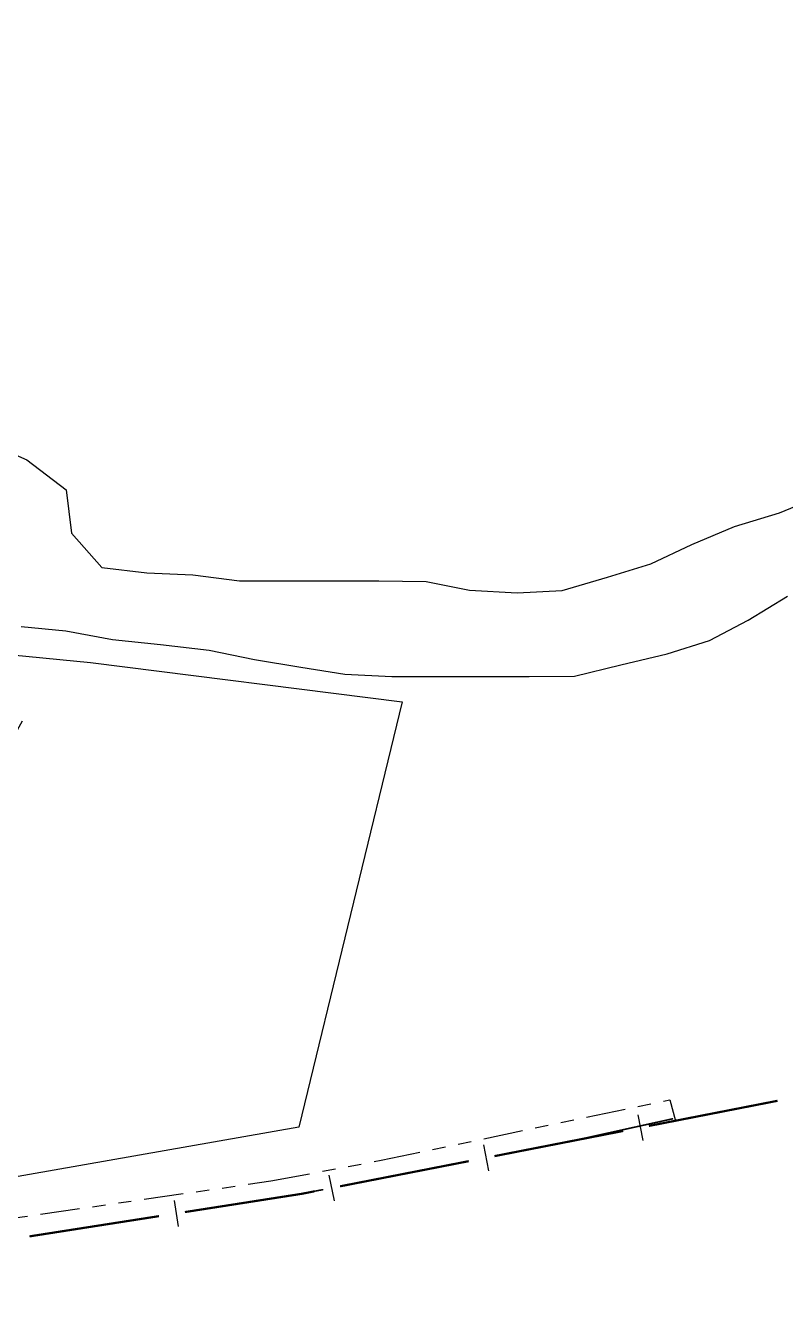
# Model space of a CAD drawing. Extents: x 203665 to 205970, y 4870865 to 4873745.
# Drawn here: x 204112.7 to 204199.6, y 4871576 to 4871722.4 of the extents above; entities that cross this region are included whole.
import ezdxf

# ---------------------------------------------------------------- set-up
doc = ezdxf.new("R2010")
doc.units = 0
doc.header["$LTSCALE"] = 1.5
doc.header["$MEASUREMENT"] = 0
doc.linetypes.add('TRACO_25', pattern=[8, 3, -1, 1, -1, 1, -1])
for name, color, linetype in [('CD_MALHA_LOTES', 7, 'CONTINUOUS'), ('HD-CURSO-PERENE', 170, 'CONTINUOUS'), ('LM-LIM-SETORES-BAIRROS', 250, 'CONTINUOUS'), ('RU-QUADRA', 210, 'CONTINUOUS'), ('SV-EIXO-RUA-N-PAV', 6, 'CONTINUOUS'), ('SV-RUA-NAO-PAV', 7, 'CONTINUOUS')]:
    doc.layers.add(name, color=color, linetype=linetype)

msp = doc.modelspace()

# ---------------------------------------------------------------- linework, layer by layer
at = {"layer": 'CD_MALHA_LOTES', "linetype": 'Continuous', "flags": 128}
for points in [[(204079.958206, 4871653.451229), (204100.19983, 4871651.448544), (204120.096129, 4871649.480025), (204155.764375, 4871645.008887)], [(204155.764375, 4871645.008887), (204143.949899, 4871596.305672)], [(204143.949899, 4871596.305672), (204094.207146, 4871587.543514), (204076.904551, 4871584.68128), (204035.746571, 4871579.95048), (204018.13348, 4871581.154035)]]:
    msp.add_lwpolyline(points, dxfattribs=at)
at = {"layer": 'HD-CURSO-PERENE', "linetype": 'Continuous'}
for points in [[(204107.944379, 4871674.832118, 2.514704), (204112.844288, 4871672.701853, 2.514704), (204117.32435, 4871669.271505, 2.514704), (204117.924803, 4871664.301135, 2.514704), (204121.394975, 4871660.380775, 2.514704), (204126.55472, 4871659.750612, 2.514704), (204131.814416, 4871659.550477, 2.514704), (204137.144158, 4871658.850305, 2.514704), (204142.363836, 4871658.850185, 2.514704), (204147.953493, 4871658.850057, 2.514704), (204153.083177, 4871658.849939, 2.514704), (204158.53285, 4871658.769808, 2.514704), (204163.462646, 4871657.759623, 2.514704), (204168.912339, 4871657.479478, 2.514704), (204174.061996, 4871657.739379, 2.514704), (204179.241528, 4871659.259369, 2.514704), (204184.211071, 4871660.799365, 2.514704), (204188.920564, 4871662.999415, 2.514704), (204193.780062, 4871665.069451, 2.514704), (204198.919593, 4871666.619444, 2.514704), (204203.66911, 4871668.559474, 2.514704)], [(204112.16621, 4871653.610502, 2.205), (204117.295944, 4871653.110349, 2.205), (204122.64571, 4871652.140157, 2.205), (204128.135431, 4871651.549989, 2.205), (204133.705152, 4871650.899814, 2.205), (204138.884936, 4871649.859621, 2.205), (204144.164701, 4871648.949435, 2.205), (204149.194468, 4871648.169264, 2.205), (204154.604162, 4871647.89912, 2.205), (204159.953833, 4871647.898998, 2.205), (204165.20351, 4871647.898877, 2.205), (204170.293197, 4871647.898761, 2.205), (204175.502872, 4871647.948645, 2.205), (204180.80242, 4871649.228615, 2.205), (204186.101971, 4871650.478583, 2.205), (204190.921524, 4871652.008582, 2.205), (204195.35102, 4871654.358649, 2.205), (204199.870471, 4871657.108742, 2.205)]]:
    msp.add_polyline3d(points, dxfattribs=at)
at = {"layer": 'LM-LIM-SETORES-BAIRROS', "const_width": 0.25}
for points in [[(204198.714382, 4871599.321354), (204183.993492, 4871596.441179)], [(204181.049314, 4871595.865145), (204166.328424, 4871592.98497)], [(204163.384246, 4871592.408935), (204148.663356, 4871589.528761)], [(204144.299568, 4871588.674977), (204130.909007, 4871586.579855)], [(204144.737786, 4871588.760715), (204144.299568, 4871588.674977)], [(204145.719178, 4871588.952726), (204144.737786, 4871588.760715)], [(204127.945067, 4871586.116109), (204113.125368, 4871583.797381)]]:
    msp.add_lwpolyline(points, dxfattribs=at)
at = {"layer": 'LM-LIM-SETORES-BAIRROS'}
for points in [[(204182.724082, 4871597.721257), (204183.300117, 4871594.777079)], [(204165.059014, 4871594.265048), (204165.635049, 4871591.32087)], [(204147.393946, 4871590.808839), (204147.969981, 4871587.864661)], [(204129.689154, 4871587.907243), (204130.1529, 4871584.943303)]]:
    msp.add_lwpolyline(points, dxfattribs=at)
at = {"layer": 'RU-QUADRA', "linetype": 'Continuous', "flags": 128}
msp.add_lwpolyline([(203952.209899, 4871716.038638), (204021.321454, 4871720.391793), (204060.475192, 4871722.414021), (204058.649556, 4871653.051689), (204079.958206, 4871653.451229), (204100.19983, 4871651.448544), (204120.096129, 4871649.480025), (204155.764375, 4871645.008887), (204143.949899, 4871596.305672), (204094.207146, 4871587.543514), (204076.904551, 4871584.68128), (204035.746571, 4871579.95048), (204018.13348, 4871581.154035), (204014.133783, 4871580.818394), (204004.585734, 4871580.015686), (204000.586748, 4871579.680273), (203994.588269, 4871579.177152), (203985.98981, 4871578.454266), (203974.819981, 4871577.516104), (203963.906653, 4871576.599486)], dxfattribs=at)
at = {"layer": 'SV-EIXO-RUA-N-PAV', "const_width": 0.18}
for points in [[(204175.24767, 4871594.73004), (204185.988999, 4871597.101503)], [(204185.988999, 4871597.101503), (204186.771144, 4871597.274184)], [(204145.791467, 4871588.978856), (204146.739256, 4871589.152307)], [(204142.840476, 4871588.438805), (204145.791467, 4871588.978856)]]:
    msp.add_lwpolyline(points, dxfattribs=at)
at = {"layer": 'SV-RUA-NAO-PAV', "linetype": 'TRACO_25'}
msp.add_polyline3d([(204112.296139, 4871642.792516, 4.572738), (204106.988542, 4871633.169158, 4.462842), (204103.34921, 4871628.658918, 4.592719), (204098.989995, 4871623.408642, 4.672642), (204084.23336, 4871598.457195, 5.581773), (204080.384132, 4871593.016894, 5.551802), (204077.184598, 4871590.286772, 5.50185), (204072.965013, 4871588.706755, 5.132203), (204045.757031, 4871585.207129, 4.942384), (204040.765505, 4871584.515618, 5.032299), (204036.867056, 4871582.727481, 4.952375), (204035.24698, 4871581.356705, 5.623671), (204033.921961, 4871579.320927, 5.597018), (204034.306474, 4871576.638751, 5.517061), (204037.45722, 4871576.008601, 5.490408), (204043.601177, 4871576.953825, 5.170577), (204058.8823, 4871579.001811, 5.170577), (204073.375736, 4871580.892259, 5.170577), (204090.633082, 4871582.913633, 4.850746), (204140.759366, 4871590.140308, 4.237737), (204153.376069, 4871592.513152, 4.233062), (204186.398024, 4871599.447562, 4.133158), (204187.021003, 4871597.033519, 4.143148)], dxfattribs=at)

doc.saveas('drawing.dxf')
